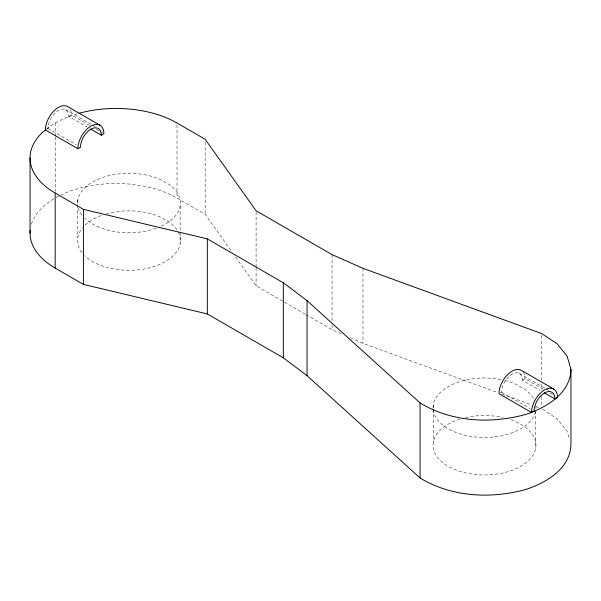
<?xml version="1.0" encoding="UTF-8"?>
<svg xmlns="http://www.w3.org/2000/svg" width="601" height="601" viewBox="0 0 601 601"><rect width="100%" height="100%" fill="white"/><g stroke="black" fill="none" stroke-linecap="round" stroke-linejoin="round"><path stroke-width="0.45" stroke-dasharray="3 2.25" d="M46.638 128.884C54.466 122.589 63.736 118.405 73.157 115.069A86.153 49.74 0 0 1 77.281 113.784M46.698 129.2L47.997 128.449A14.702 8.489 -60 0 1 58.395 110.441A14.702 8.489 -60 0 1 68.792 116.444L86.799 126.841M68.792 116.444L71.391 114.941L89.902 125.632M500.31 392.949L501.61 392.198A14.702 8.489 -60 0 1 512.007 374.19A14.702 8.489 -60 0 1 522.404 380.193L540.276 390.515M522.404 380.193L525.004 378.69L543.499 389.373M350.443 337.815L362.981 343.374L497.748 392.588M502.151 394.196L531.216 404.811M535.626 406.419L539.15 407.703M306.194 314.744L332.053 329.671L342.082 334.111M65.742 109.713L91.743 124.723M92.554 125.188L95.799 127.066M519.362 373.461L545.355 388.471M546.166 388.937L549.412 390.815M96.325 129.343L99.541 131.198M100.344 131.664L102.756 133.054M549.938 393.084L553.153 394.947M60.588 195.19A86.153 49.74 0 0 1 177.017 198.06L205.166 214.309L231.716 251.586M47.997 128.449L76.425 144.864M501.61 392.198L530.037 408.612M235.509 256.912L256.094 285.813L305.391 314.278M542.553 409.176L557.112 418.874L567.081 431.097L569.402 439.091M541.786 335.508L541.786 380.531M541.786 384.279L541.786 389.906M541.786 396.472L541.786 406.794M535.671 410.889L535.671 448.406M433.321 404.563L433.321 408.319M433.321 409.258L433.321 442.088M362.981 268.331L362.981 343.374M332.053 254.629L332.053 321.227M332.053 324.983L332.053 329.671M256.094 211.717L256.094 267.054M256.094 267.993L256.094 285.813M205.166 142.084L205.166 214.309M180.15 206.203L180.15 243.721M177.017 124.895L177.017 198.06M77.799 199.885L77.799 237.403M55.307 122.942L55.307 136.074M55.307 137.013L55.307 191.418M161.286 226.171A51.468 29.712 0 0 0 169.031 184.387L159.303 179.038A51.468 29.712 0 0 0 104.101 177.032A51.468 29.712 0 0 0 77.627 205.069M156.23 228.252A51.468 29.712 0 0 1 84.726 218.216M81.916 215.075A51.468 29.712 0 0 1 78.378 208.479M178.129 231.761A51.468 29.712 0 0 1 149.882 267.715A51.468 29.712 0 0 1 84.726 255.741M81.916 252.6A51.468 29.712 0 0 1 82.555 227.726M85.147 224.984A51.468 29.712 0 0 1 102.613 215.045M106.264 213.896A51.468 29.712 0 0 1 159.303 216.555L169.031 221.904A51.468 29.712 0 0 1 177.663 230.934M535.491 411.738A51.468 29.712 0 0 1 482.017 437.408A51.468 29.712 0 0 1 433.073 408.883M433.036 408.011A51.468 29.712 0 0 1 503.029 380.005M504.802 380.425A51.468 29.712 0 0 1 514.824 383.723L524.553 389.072A51.468 29.712 0 0 1 534.079 399.755M535.927 406.569A51.468 29.712 0 0 1 535.957 408.304M459.945 419.13A51.468 29.712 0 0 0 440.833 460.975A51.468 29.712 0 0 0 514.328 469.456A51.468 29.712 0 0 0 524.553 426.59L514.824 421.241A51.468 29.712 0 0 0 509.137 419.16M465.414 417.65A51.468 29.712 0 0 1 503.029 417.522M31.455 224.15A85.785 49.522 0 0 1 55.307 197.984M56.036 197.571A86.153 49.74 0 0 1 59.815 195.573M523.261 372.192A18.383 10.615 -60 0 1 525.004 378.69M70.4 109.773A18.383 10.615 -60 0 1 71.391 114.941"/><path stroke-width="0.9" d="M78.971 113.304A86.153 49.74 0 0 1 177.017 123.017L205.166 139.267L256.094 210.778L332.053 254.629L362.981 268.331L541.786 333.63L557.112 343.84L567.081 356.062L570.95 369.382C570.281 393.46 546.842 407.185 526.716 414.142C491.58 424.133 451.764 422.24 420.069 402.933L307.043 300.628L283.311 282.77L207.322 238.897L83.404 209.358L55.172 193.056A85.785 49.522 0 0 1 41.619 133.197L45.398 129.951A18.383 10.615 -60 0 1 53.421 111.455A18.383 10.615 -60 0 1 67.582 106.527L100.074 125.286M77.89 148.71L80.489 147.207A14.702 8.489 -60 0 1 90.886 129.2A14.702 8.489 -60 0 1 101.284 135.202L103.883 133.7A18.383 10.615 -60 0 0 90.886 126.195A18.383 10.615 -60 0 0 77.89 148.71L45.398 129.951M531.502 412.459L534.101 410.956A14.702 8.489 -60 0 1 544.498 392.949A14.702 8.489 -60 0 1 554.896 398.951L557.495 397.449A18.383 10.615 -60 0 0 544.498 389.951A18.383 10.615 -60 0 0 531.502 412.459L499.01 393.7A18.383 10.615 -60 0 1 507.034 375.204A18.383 10.615 -60 0 1 521.195 370.276L553.686 389.035M30.193 230.243A85.785 49.522 0 0 0 55.172 268.099L83.404 284.393L207.322 313.932L283.311 357.813L307.043 375.67L420.069 477.975C451.764 497.282 491.58 499.176 526.716 489.184C546.978 482.242 570.304 468.412 570.95 444.417L570.95 369.382M90.826 129.162L101.284 135.202M544.341 392.859L554.896 398.951M420.069 402.933L420.069 477.975M307.043 300.628L307.043 375.67M283.311 282.77L283.311 357.813M207.322 238.897L207.322 313.932M83.404 209.358L83.404 284.393M55.172 193.056L55.172 268.099M30.05 157.988L30.05 233.023"/></g></svg>
